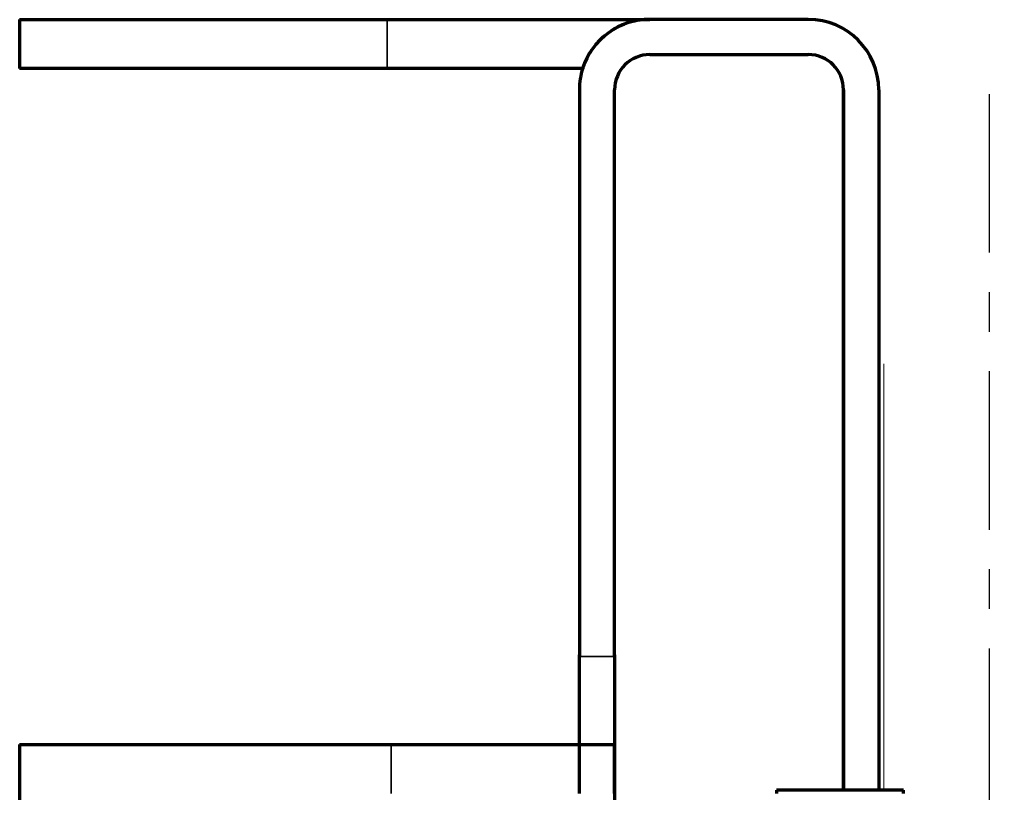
# Model space of a CAD drawing. Header units: millimetres. Extents: x -25371 to 2282244, y -90657 to 147824.
# Drawn here: x 1762135 to 1763512, y 4127 to 5227 of the extents above; entities that cross this region are included whole.
import ezdxf
from ezdxf.enums import TextEntityAlignment as Align
from ezdxf.xclip import XClip

# ---------------------------------------------------------------- set-up
doc = ezdxf.new("R2010")
doc.units = ezdxf.units.MM
doc.header["$XCLIPFRAME"] = 0
doc.linetypes.add('CENTER', pattern=[50.800000000000004, 31.75, -6.35, 6.35, -6.35])
doc.linetypes.add('TA_GL_000.90000', pattern=[2.475, 0.9, -0.225, 0.225, -0.225, 0.9])
for name, color, linetype in [('000 - 0_SYM_DWG_GRIDLINE_MAIN_COLOR_251', 7, 'Continuous'), ('000 - 0_SYM_DWG_SLOPE-SYM_TEXT_COLOR_3', 7, 'Continuous'), ('000 - GRID', 7, 'CENTER')]:
    doc.layers.add(name, color=color, linetype=linetype)
for name, color, linetype, lineweight in [('A-DETL', 7, 'Continuous', 70), ('A-GENM', 7, 'Continuous', 35), ('A-GLAZ-CURT', 7, 'Continuous', 35), ('A-GLAZ-CURT-HDLN', 7, 'Continuous', 9)]:
    doc.layers.add(name, color=color, linetype=linetype, lineweight=lineweight)
doc.styles.add('Arial', font='arial.ttf', dxfattribs={"height": 299.9999999999999})
doc.styles.add('TA', font='', dxfattribs={"height": 4.5})
doc.styles.get('TA').set_extended_font_data('Cordia New')

# ---------------------------------------------------------------- blocks, each defined once
blk = doc.blocks.new('DPA_GM-Cage Ladder - H4800 with Protection Ring-5065257-VS01 - ELEVATION 3')
at = {"layer": 'A-DETL', "color": 7}
for p, q in [((-31885.15270916888, 109799.9999999999), (-31885.15270916888, 109729.9999999999)), ((-31885.15270916895, 109799.9999999998), (-31363.22402989659, 109799.9999999998)), ((-31880.15270916895, 109799.9999999998), (-31364.19615557886, 109799.9999999998)), ((-31364.19615557885, 109799.9999999998), (-30990.15270916896, 109799.9999999998)), ((-31363.22402989658, 109799.9999999998), (-30990.15270916895, 109799.9999999998)), ((-30765.15270916892, 109800), (-30990.15270916892, 109800)), ((-30765.15270916892, 109800), (-30990.15270916892, 109800)), ((-30990.15270916892, 109750), (-30765.15270916892, 109750)), ((-30990.15270916892, 109750), (-30765.15270916892, 109750)), ((-31363.22402989658, 109729.9999999998), (-31885.15270916895, 109729.9999999998)), ((-31364.19615557886, 109729.9999999998), (-31880.15270916895, 109729.9999999998)), ((-31085.54662931065, 109729.9999999998), (-31364.19615557885, 109729.9999999998)), ((-31085.54662931065, 109729.9999999998), (-31363.22402989658, 109729.9999999998)), ((-31090.15270916892, 109700), (-31090.15270916892, 108897.071067812)), ((-31090.15270916892, 109700), (-31090.15270916892, 108895.0000000001)), ((-31040.15270916892, 108897.071067812), (-31040.15270916892, 109700)), ((-31040.15270916892, 108895.0000000001), (-31040.15270916892, 109700)), ((-30715.15270916892, 108705), (-30715.15270916892, 109700)), ((-30715.15270916892, 109700), (-30715.15270916892, 108705)), ((-30665.15270916892, 109700), (-30665.15270916892, 108705)), ((-30665.15270916892, 109700), (-30665.15270916892, 108705)), ((-31090.15270916892, 108772.071067812), (-31090.15270916892, 108897.071067812)), ((-31090.15270916892, 108770.0000000001), (-31090.15270916892, 108895.0000000001)), ((-31040.15270916892, 108897.071067812), (-31040.15270916892, 108772.071067812)), ((-31040.15270916892, 108895.0000000001), (-31040.15270916892, 108770.0000000001)), ((-31885.15270916888, 108770.0000000001), (-31885.15270916888, 108700.0000000001)), ((-31885.15270916894, 108770), (-31357.16622329946, 108770)), ((-31880.15270916894, 108770), (-31205.15270916895, 108770)), ((-31357.16622329946, 108770), (-31040.15270916894, 108770)), ((-31345.85738594821, 108770), (-31202.66303992386, 108770)), ((-31345.85738594821, 108770), (-31090.15270916892, 108770)), ((-31205.15270916895, 108770), (-31090.15270916895, 108770)), ((-31202.66303992386, 108770), (-31090.15270916895, 108770)), ((-31090.15270916892, 108770), (-31090.15270916892, 108772.071067812)), ((-31090.15270916895, 108770), (-31040.15270916894, 108770)), ((-31090.15270916895, 108700), (-31090.15270916895, 108770)), ((-31040.15270916892, 108772.071067812), (-31040.15270916892, 108650)), ((-31040.15270916895, 108770), (-31040.15270916895, 108700)), ((-31040.15270916894, 108700), (-31040.15270916894, 108770)), ((-31040.15270916895, 108700), (-31040.15270916895, 108770)), ((-31040.15270916894, 108700), (-31040.15270916894, 108770)), ((-31040.15270916892, 108770.0000000001), (-31040.15270916892, 108650)), ((-30715.15270916892, 108705), (-30810.15270916892, 108705)), ((-30810.15270916892, 108705), (-30810.15270916892, 108700)), ((-30630.15270916892, 108705), (-30810.15270916892, 108705)), ((-30810.15270916892, 108705), (-30810.15270916892, 108700)), ((-30630.15270916892, 108705), (-30665.15270916892, 108705)), ((-30630.15270916892, 108700), (-30630.15270916892, 108705)), ((-30630.15270916892, 108700), (-30630.15270916892, 108705)), ((-31885.15270916888, 108700.0000000001), (-31885.15270916888, 106600.0000000001))]:
    blk.add_line(p, q, dxfattribs=at)
for centre, radius, start, end in [((-30990.15270916895, 109699.9999999998), 100.0000000000021, 90, 162.5423968762853), ((-30990.15270916896, 109699.9999999998), 99.99999999999807, 111.6583066810426, 123.1862303597435), ((-30990.15270916892, 109700), 99.99999999999837, 111.6863486747182, 123.1456068141124), ((-30990.15270916892, 109700), 99.99999999999972, 111.6863486747198, 123.1456068141121), ((-30990.15270916896, 109699.9999999998), 100.0000000000006, 90, 106.5092327045278), ((-30990.15270916892, 109700), 100, 90, 106.4768188173615), ((-30990.15270916892, 109700), 100, 90, 106.4768188173655), ((-30765.15270916892, 109700), 100, 0, 90), ((-30765.15270916892, 109700), 100, 0, 90), ((-30990.15270916896, 109699.9999999998), 99.99999999999869, 128.9901169104232, 140.3600613201004), ((-30990.15270916892, 109700), 99.99999999999825, 129.0302567679624, 140.3292160511249), ((-30990.15270916892, 109700), 99.99999999999689, 129.0302567679358, 140.3292160511492), ((-30990.15270916896, 109699.9999999998), 100.0000000000007, 145.7112759134276, 160.3478489297383), ((-30990.15270916892, 109700), 99.99999999999717, 145.7463879416979, 160.3415534085083), ((-30990.15270916892, 109700), 99.9999999999996, 145.7463879416776, 160.3415534086404), ((-30990.15270916892, 109700), 49.99999999999636, 90, 180), ((-30990.15270916892, 109700), 49.99999999999636, 90, 180), ((-30765.15270916892, 109700), 50, 0, 90), ((-30765.15270916892, 109700), 50.00000000000364, 0, 90), ((-30990.15270916892, 109700), 99.99999999999875, 162.2445127605572, 180), ((-30990.15270916892, 109700), 99.99999999999972, 162.2445127605564, 180)]:
    blk.add_arc(centre, radius, start, end, dxfattribs=at)
at = {"layer": 'A-GENM', "color": 7}
for p, q in [((-31363.22402989659, 109799.9999999998), (-31885.15270916895, 109799.9999999998)), ((-31364.19615557885, 109799.9999999998), (-31880.15270916895, 109799.9999999998)), ((-30990.15270916895, 109799.9999999998), (-31364.19615557885, 109799.9999999998)), ((-30990.15270916896, 109799.9999999998), (-31363.22402989659, 109799.9999999998)), ((-31363.22402989658, 109729.9999999998), (-31363.22402989658, 109799.9999999998)), ((-30990.15270916892, 109800), (-30765.15270916892, 109800)), ((-30990.15270916892, 109800), (-30765.15270916892, 109800)), ((-30765.15270916892, 109750), (-30990.15270916892, 109750)), ((-30765.15270916892, 109750), (-30990.15270916892, 109750)), ((-31885.15270916895, 109729.9999999998), (-31363.22402989659, 109729.9999999998)), ((-31880.15270916895, 109729.9999999998), (-31364.19615557885, 109729.9999999998)), ((-31364.19615557885, 109729.9999999998), (-31085.54662931065, 109729.9999999998)), ((-31363.22402989659, 109729.9999999998), (-31085.54662931065, 109729.9999999998)), ((-31090.15270916892, 108895.0000000001), (-31090.15270916892, 109700)), ((-31090.15270916892, 108897.071067812), (-31090.15270916892, 109700)), ((-31040.15270916892, 109700), (-31040.15270916892, 108895.0000000001)), ((-31040.15270916892, 109700), (-31040.15270916892, 108897.071067812)), ((-30715.15270916892, 108705), (-30715.15270916892, 109700)), ((-30715.15270916892, 109700), (-30715.15270916892, 108705)), ((-30665.15270916892, 108705), (-30665.15270916892, 109700)), ((-30665.15270916892, 108705), (-30665.15270916892, 109700)), ((-31090.15270916892, 108897.071067812), (-31090.15270916892, 108772.071067812)), ((-31090.15270916892, 108895.0000000001), (-31090.15270916892, 108770.0000000001)), ((-31090.15270916892, 108895.0000000001), (-31040.15270916892, 108895.0000000001)), ((-31040.15270916892, 108772.071067812), (-31040.15270916892, 108897.071067812)), ((-31040.15270916892, 108770.0000000001), (-31040.15270916892, 108895.0000000001)), ((-31357.16622329946, 108770), (-31885.15270916894, 108770)), ((-31205.15270916894, 108770), (-31880.15270916894, 108770)), ((-31090.15270916892, 108770), (-31357.16622329946, 108770)), ((-31357.16622329946, 108770), (-31357.16622329946, 108700)), ((-31040.15270916894, 108770), (-31345.85738594821, 108770)), ((-31202.66303992386, 108770), (-31345.85738594821, 108770)), ((-31090.15270916895, 108770), (-31205.15270916894, 108770)), ((-31090.15270916895, 108770), (-31202.66303992386, 108770)), ((-31090.15270916892, 108772.071067812), (-31090.15270916892, 108770)), ((-31040.15270916894, 108770), (-31090.15270916895, 108770)), ((-31090.15270916892, 108770.0000000001), (-31040.15270916892, 108770.0000000001)), ((-31040.15270916892, 108650), (-31040.15270916892, 108772.071067812)), ((-31040.15270916895, 108770), (-31040.15270916895, 108700)), ((-31040.15270916894, 108700), (-31040.15270916894, 108770)), ((-31040.15270916895, 108700), (-31040.15270916895, 108770)), ((-31040.15270916894, 108700), (-31040.15270916894, 108770)), ((-31040.15270916892, 108650), (-31040.15270916892, 108770.0000000001)), ((-30810.15270916892, 108700), (-30810.15270916892, 108705)), ((-30810.15270916892, 108705), (-30715.15270916892, 108705)), ((-30810.15270916892, 108700), (-30810.15270916892, 108705)), ((-30810.15270916892, 108705), (-30715.15270916892, 108705)), ((-30665.15270916892, 108705), (-30630.15270916892, 108705)), ((-30665.15270916892, 108705), (-30630.15270916892, 108705)), ((-30630.15270916892, 108705), (-30630.15270916892, 108700)), ((-30630.15270916892, 108705), (-30630.15270916892, 108700))]:
    blk.add_line(p, q, dxfattribs=at)
for centre, radius, start, end in [((-30990.15270916896, 109699.9999999998), 99.99999999999837, 111.6583066810448, 123.1862303597464), ((-30990.15270916895, 109699.9999999998), 100.0000000000051, 111.6583066810434, 123.1862303597498), ((-30990.15270916892, 109700), 99.99999999999766, 111.6863486747375, 123.1456068141128), ((-30990.15270916892, 109700), 99.9999999999995, 111.6863486746926, 123.1456068141213), ((-30990.15270916896, 109699.9999999998), 100, 90, 106.5092327045271), ((-30990.15270916895, 109699.9999999998), 100.0000000000036, 90, 106.5092327045306), ((-30990.15270916892, 109700), 100.0000000000005, 90, 106.4768188173611), ((-30990.15270916892, 109700), 100.0000000000042, 90, 106.4768188173752), ((-30765.15270916892, 109700), 100.0000000000073, 4.166526632717207e-12, 90.00000000000418), ((-30765.15270916892, 109700), 100.0000000000073, 4.166526632717207e-12, 90.00000000000418), ((-30990.15270916896, 109699.9999999998), 99.99999999999824, 128.9901169104238, 140.3600613200741), ((-30990.15270916895, 109699.9999999998), 100.0000000000039, 128.9901169104201, 140.3600613200771), ((-30990.15270916892, 109700), 99.99999999999898, 129.0302567679614, 140.3292160511239), ((-30990.15270916892, 109700), 99.99999999999535, 129.0302567679379, 140.3292160511513), ((-30990.15270916896, 109699.9999999998), 100.0000000000006, 145.7112759134396, 160.347848929775), ((-30990.15270916895, 109699.9999999998), 100.0000000000057, 145.7112759134394, 160.3478489298453), ((-30990.15270916892, 109700), 100.0000000000018, 145.7463879416882, 160.3415534085714), ((-30990.15270916892, 109700), 99.99999999999837, 145.7463879416903, 160.3415534085714), ((-30990.15270916892, 109700), 49.99999999999636, 90, 180), ((-30990.15270916892, 109700), 49.99999999999636, 90, 180), ((-30765.15270916892, 109700), 50, 0, 90), ((-30765.15270916892, 109700), 50.00000000000364, 0, 90), ((-30990.15270916892, 109700), 100, 162.2445127605564, 180), ((-30990.15270916892, 109700), 100, 162.2445127605558, 180)]:
    blk.add_arc(centre, radius, start, end, dxfattribs=at)
blk = doc.blocks.new('DPA_CP_Entrance Canopy Lower - Depth 4200-5686501-VS01 - ELEVATION 3')
at = {"layer": 'A-GLAZ-CURT-HDLN', "color": 7}
blk.add_line((-30658.027643208, 108705), (-30658.027643208, 109310.6524907525), dxfattribs=at)
blk = doc.blocks.new('DPA_CP_Entrance Canopy Lower - Depth 4200-5686556-VS01 - ELEVATION 3')
at = {"layer": 'A-GLAZ-CURT-HDLN', "color": 7}
blk.add_line((-30658.02764320814, 108705), (-30658.02764320814, 109310.6524907525), dxfattribs=at)
blk = doc.blocks.new('C-1-VS01-AR-2562-01 -B_20260615-142721_ELEVATION_3_EX')
at = {"layer": 'A-GENM', "color": 7}
blk.add_blockref('DPA_GM-Cage Ladder - H4800 with Protection Ring-5065257-VS01 - ELEVATION 3', (23858.21549769178, 0), dxfattribs=at)
at = {"layer": 'A-GLAZ-CURT', "color": 7}
for name in ['DPA_CP_Entrance Canopy Lower - Depth 4200-5686501-VS01 - ELEVATION 3', 'DPA_CP_Entrance Canopy Lower - Depth 4200-5686501-VS01 - ELEVATION 3', 'DPA_CP_Entrance Canopy Lower - Depth 4200-5686501-VS01 - ELEVATION 3', 'DPA_CP_Entrance Canopy Lower - Depth 4200-5686501-VS01 - ELEVATION 3', 'DPA_CP_Entrance Canopy Lower - Depth 4200-5686501-VS01 - ELEVATION 3', 'DPA_CP_Entrance Canopy Lower - Depth 4200-5686501-VS01 - ELEVATION 3', 'DPA_CP_Entrance Canopy Lower - Depth 4200-5686556-VS01 - ELEVATION 3']:
    blk.add_blockref(name, (23858.21549769178, 0), dxfattribs=at)
blk = doc.blocks.new('*U459')
at = {"layer": '000 - 0_SYM_DWG_GRIDLINE_MAIN_COLOR_251', "color": 7, "linetype": 'ByBlock', "ltscale": 5}
blk.add_line((19.99999999999998, -1.485280471089079e-13), (-181.4999999999997, 2.222522332216436e-13), dxfattribs=at)
at = {"color": 7, "style": 'TA', "flags": 1}
blk.add_attdef('LOCATION', (5.999999999999999, -6.000000000000001), '', height=4.5, rotation=270, dxfattribs=at)
at = {"layer": '000 - 0_SYM_DWG_SLOPE-SYM_TEXT_COLOR_3', "color": 7, "style": 'Arial'}
blk.add_attdef('GRID-HEAD', text='', height=4.000000000000003, rotation=90.0000000000004, dxfattribs=at).set_placement((39.99999998541666, -2.060573933704291e-13), align=Align.MIDDLE_CENTER)
blk = doc.blocks.new('C-1-VS01_REV00_20260615-143253_ELEVATION_3_DIMS')
at = {"layer": '000 - GRID', "color": 7, "linetype": 'TA_GL_000.90000', "xscale": 50.00000000000004, "yscale": 50.00000000000004, "zscale": 50.00000000000004, "rotation": 270}
blk.add_blockref('*U459', (-6649.538094423944, 100625), dxfattribs=at)

msp = doc.modelspace()

# ---------------------------------------------------------------- block references
at = {"color": 7}
ref = msp.add_blockref('C-1-VS01-AR-2562-01 -B_20260615-142721_ELEVATION_3_EX', (1770162.01918099, -104572.7440685457), dxfattribs=at)
XClip(ref).set_block_clipping_path([(-20113.339060941013, 96984.35456665565), (15278.548141492065, 115145.36581886704)])
msp.add_blockref('C-1-VS01_REV00_20260615-143253_ELEVATION_3_DIMS', (1770162.01918099, -104572.7440685457), dxfattribs=at)

doc.saveas('drawing.dxf')
